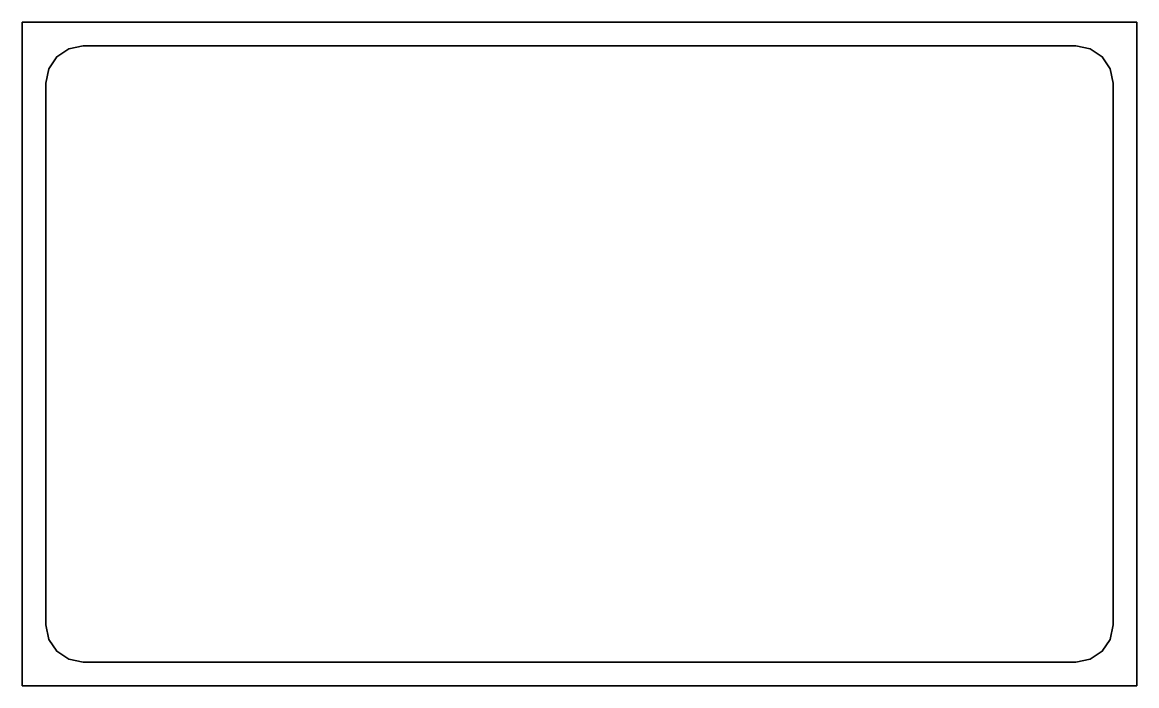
# Model space of a CAD drawing. Header units: millimetres. Extents: x 116 to 590, y 212 to 494.
import ezdxf

# ---------------------------------------------------------------- set-up
doc = ezdxf.new("R2010")
doc.units = ezdxf.units.MM
doc.header["$MEASUREMENT"] = 0
doc.layers.get('0').update_dxf_attribs({"lineweight": 0})
doc.layers.add('Safety', color=7, linetype='Continuous', lineweight=0)

msp = doc.modelspace()

# ---------------------------------------------------------------- linework, layer by layer
at = {"color": 1, "lineweight": 35, "true_color": 0xff0000}
msp.add_lwpolyline([(125.7, 468.05), (126.96, 474.27), (130.38, 479.35), (135.46, 482.77), (141.67, 484.02), (564.23, 484.02), (570.45, 482.77), (575.53, 479.35), (578.95, 474.27), (580.2, 468.05), (580.2, 237.5), (578.95, 231.28), (575.53, 226.21), (570.45, 222.79), (564.23, 221.53), (141.67, 221.53), (135.46, 222.79), (130.38, 226.21), (126.96, 231.28), (125.7, 237.5)], close=True, dxfattribs=at)
at = {"layer": 'Safety', "color": 1, "lineweight": 35, "true_color": 0xff0000}
msp.add_lwpolyline([(590.2, 211.53), (115.7, 211.53), (115.7, 494.02), (590.2, 494.02)], close=True, dxfattribs=at)

doc.saveas('drawing.dxf')
